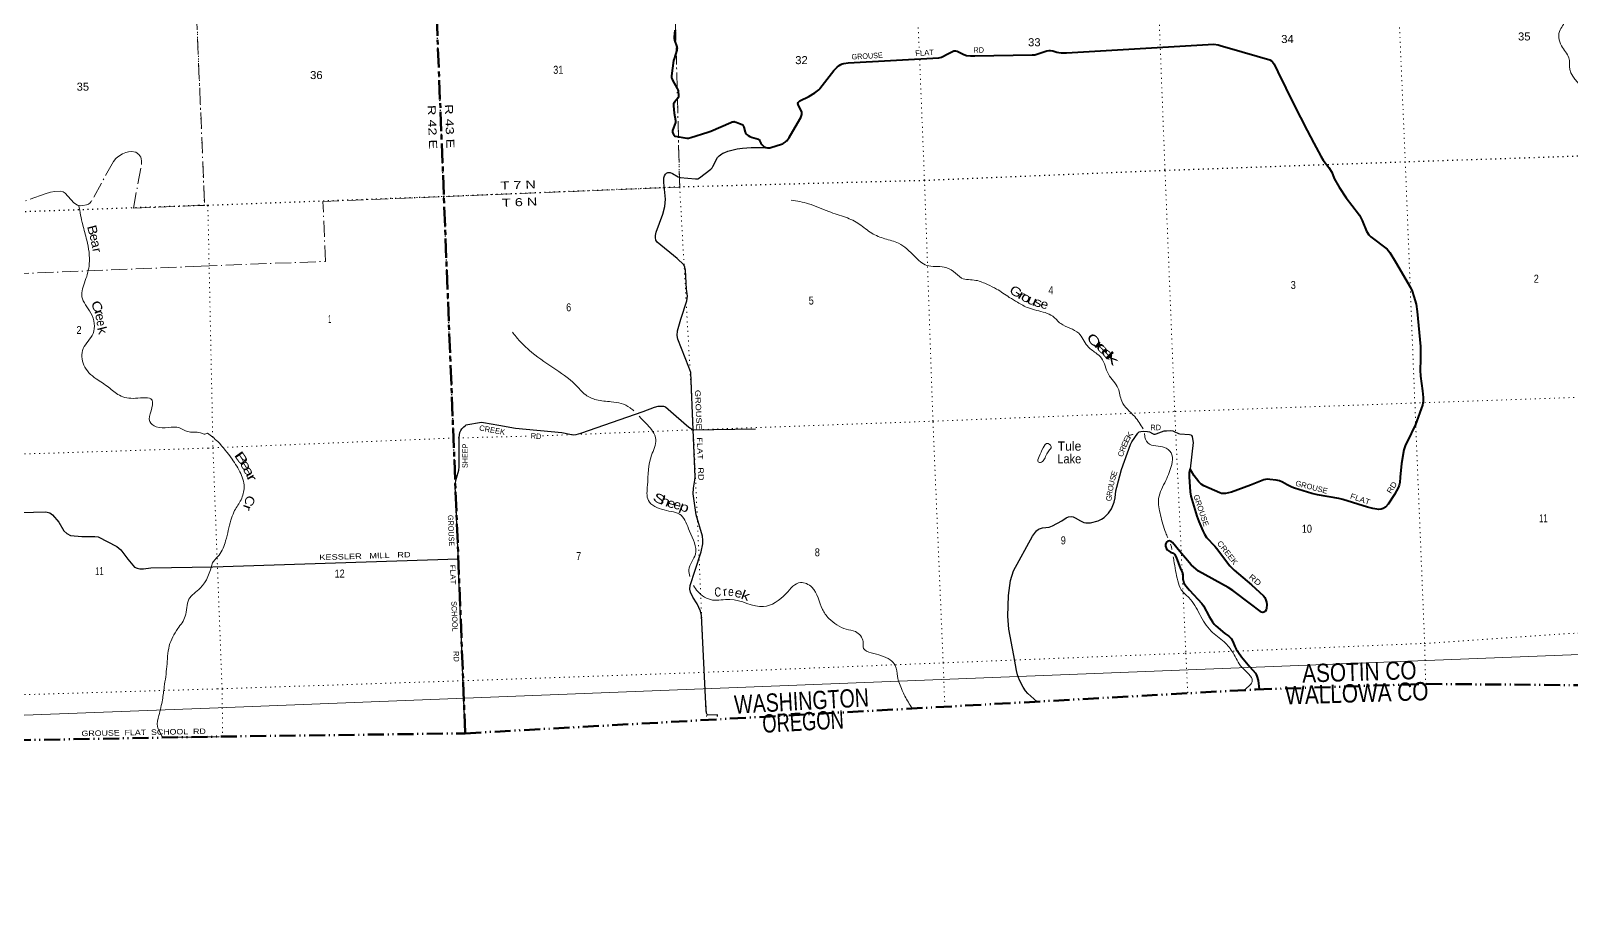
# Model space of a CAD drawing. Header units: feet. Extents: x 757852 to 1040949, y -536576 to -344549.
# Drawn here: x 887044 to 920724, y -536576 to -517225 of the extents above; entities that cross this region are included whole.
import ezdxf
from ezdxf.enums import TextEntityAlignment as Align

# ---------------------------------------------------------------- set-up
doc = ezdxf.new("R2010")
doc.units = ezdxf.units.FT
doc.header["$LTSCALE"] = 70
for name, pattern in [('DASH_DOUBLE_DOT', [9.2, 5, -1.2, 0.3, -1.2, 0.3, -1.2]), ('DOT_DASHED', [7.7, 5, -1.2, 0.3, -1.2]), ('DOTTED', [1.5, 0.3, -1.2]), ('LONG_DASH_SHORT_DASH', [9.9, 6, -1.2, 1.5, -1.2])]:
    doc.linetypes.add(name, pattern=pattern)
for name, color, linetype, lineweight in [('10', 7, 'DASH_DOUBLE_DOT', 70), ('11', 7, 'LONG_DASH_SHORT_DASH', 60), ('26', 7, 'Continuous', 40), ('29', 7, 'Continuous', 25), ('39', 7, 'Continuous', 13), ('4', 7, 'Continuous', 13), ('44', 7, 'DOT_DASHED', 13), ('6', 7, 'DOTTED', 25), ('7', 7, 'DOTTED', 13)]:
    doc.layers.add(name, color=color, linetype=linetype, lineweight=lineweight)
for name, color, linetype in [('12', 7, 'Continuous'), ('27', 7, 'Continuous'), ('30', 7, 'Continuous'), ('41', 7, 'Continuous')]:
    doc.layers.add(name, color=color, linetype=linetype)

msp = doc.modelspace()

# ---------------------------------------------------------------- linework, layer by layer
at = {"layer": '10', "lineweight": 60}
for points in [[(891196.58, -532649.95), (896543.37, -532580.26), (913826.29, -531621.11), (917553.67, -531500.27), (922992.66, -531544.42)], [(859332.32, -533447.52), (880770.25, -532946.64), (886047.68, -532742.71), (891196.58, -532649.95)]]:
    msp.add_lwpolyline(points, dxfattribs=at)
at = {"layer": '11'}
msp.add_lwpolyline([(910099.08, -485565.32), (910140.7, -486635.93), (894732.09, -487142.68), (896543.37, -532580.26)], dxfattribs=at)
at = {"layer": '26'}
for points in [[(901128.57, -517211.56), (901114.55, -517356.41), (901114.34, -517394.66), (901115.44, -517411.21), (901119.85, -517432.42), (901167.1, -517571.62), (901171.52, -517588.41), (901173.22, -517607.53), (901171.52, -517622.88), (901167.1, -517649.39), (901107.48, -517836.31), (901099.52, -517874.83), (901053.16, -518208.83), (901055.48, -518255.58), (901063.76, -518280.41), (901074.36, -518302.51), (901178.96, -518482.43), (901191.38, -518511.53), (901194.92, -518536.27), (901206.4, -518636.14), (901206.4, -518651.16), (901202.96, -518670.33), (901198.9, -518684.3), (901192.27, -518695.35), (901119.4, -518785.94), (901109.69, -518801.85), (901099.6, -518824.18), (901095.56, -518844.27), (901094.67, -518866.36), (901110.03, -519026.56), (901137.16, -519186.26)], [(903706.85, -519418.97), (903881.39, -519118.19), (903900.75, -519056.37), (903904.28, -519026.32), (903899.79, -519003.2), (903820.35, -518837.15), (903815.95, -518810.68), (903824.79, -518791.24), (903840.69, -518771.79), (903859.92, -518757.6), (904057.25, -518658.94), (904183.38, -518582.66), (904246.98, -518538.47), (904275.24, -518515.5), (904302.29, -518484.48), (904298.42, -518488.62), (904604.67, -518095.43), (904675.35, -518021.46), (904721.28, -517982.57), (904756.74, -517960.08), (904781.34, -517947.22), (904820.2, -517936.61), (904918.06, -517926.8), (906897.15, -517817.75), (906954.88, -517803.18), (907110.67, -517721.91), (907209.82, -517669.27), (907227.48, -517662.2), (907261.04, -517662.2), (907298.14, -517672.81), (907374.89, -517709.41), (907444.76, -517743.51), (907502.84, -517761.5), (907589.61, -517773.56), (907683.65, -517773.75), (908941.86, -517753.23), (908995.88, -517747.67), (909194.29, -517683.09), (909261.59, -517663.08), (909309.29, -517654.25), (909337.72, -517654.4), (909392.31, -517661.32), (909475.11, -517688.12), (909524.8, -517698.44), (909568.96, -517703.74), (909692.16, -517705.23), (912913.77, -517519.47), (913004.79, -517530.51), (913069.12, -517550.61), (913249.26, -517605.04), (914133.33, -517857.64), (914174.21, -517884.03), (914195.41, -517905.24), (914232.7, -517956.81), (914310.01, -518118.9), (914661.5, -518834.18), (914948.12, -519401.01), (915099.29, -519679.16), (915246.64, -519963.44), (915299.48, -520049.3), (915423.13, -520211.92), (915486.72, -520317.97), (915543.25, -520452.31), (915651.04, -520640.89), (915649.1, -520642.96), (915802.87, -520876.87), (915928.29, -521038.03)], [(901137.16, -519186.26), (901139.28, -519207.95), (901137.51, -519227.39), (901075.95, -519404.99), (901073.47, -519422.27), (901075.24, -519443.48), (901087.6, -519476.18), (901107.03, -519508.88), (901117.63, -519519.48), (901136.03, -519529.51), (901386.58, -519570.3), (901405.13, -519571.19), (901425.94, -519568.36), (901474.02, -519558.82), (901848.87, -519440.38), (901914.32, -519416.08), (902351.08, -519226.51), (902377.58, -519216.78), (902402.92, -519211.84), (902422.62, -519210.6), (902436.75, -519212.37), (902465.02, -519220.32), (902542.78, -519253.21)], [(902542.78, -519253.21), (902597.95, -519274.67), (902609.6, -519281.47), (902625.33, -519300.3), (902637.69, -519327.7), (902665.07, -519439.06), (902673.91, -519457.62), (902685.94, -519475.71), (902707.47, -519496.5), (902731.32, -519514.18), (902764.88, -519532.74), (902804.51, -519548.17), (902954.29, -519593.54), (902961.41, -519596.82), (902965.82, -519603), (902977.31, -519619.79), (903007.22, -519682.16), (903025.88, -519706.41), (903040.9, -519723.2), (903081.8, -519758.04), (903097.43, -519766.5), (903115.98, -519772.69), (903148.66, -519779.76), (903181.34, -519783.29), (903200.33, -519781.97), (903222.75, -519777.6), (903458.23, -519705.96), (903484.73, -519694.47), (903494.56, -519688.59), (903536.84, -519660.89), (903553.62, -519647.63), (903571.29, -519629.07), (903628.6, -519553.82), (903706.85, -519418.97)], [(915928.29, -521038.03), (916095.46, -521252.83), (916156.23, -521369.68), (916247.05, -521607.23), (916295.79, -521682.55), (916345.12, -521728.52), (916700.49, -521998.1), (916758.61, -522067.88), (916881.75, -522277.29), (917210.12, -522832.74), (917247.94, -522914.55), (917286.58, -523030.99), (917332.73, -523200.9), (917357.1, -523357.89), (917431.55, -524124.22), (917430.58, -524409.25), (917422.01, -524644.36), (917426.36, -524775.81), (917474.38, -525094.27), (917489.95, -525242.44), (917489.95, -525313.15), (917470.24, -525405.5), (917319.33, -525829.83), (917134.85, -526207.07), (917103.09, -526276.48), (917067.76, -526386.07), (917011.7, -526684.7), (916981.07, -526982.73), (916974.14, -527098.4), (916964.43, -527155.85), (916945.88, -527200.92), (916858.74, -527359.98), (916723.3, -527572.11), (916661.06, -527637.28), (916613.78, -527667.56), (916568.73, -527682.59), (916517.51, -527684.35), (916386.78, -527664.91), (916268.16, -527637.86), (915731.42, -527470.49), (915642.67, -527447.21), (915174.97, -527364.43), (915055.76, -527335.59), (915055.76, -527335.59), (914670.64, -527220.38), (914616.36, -527197.17), (914515.19, -527151.44), (914410.4, -527087.37), (914347.37, -527063.06), (914269.65, -527045.39), (914133.63, -527031.25), (914073.57, -527025.94), (914036.47, -527029.48), (914003.89, -527038.21), (913711.01, -527158), (913296.72, -527305.79), (913164.7, -527334.39), (913108.18, -527337.93), (913076.38, -527336.16), (913042.77, -527325.98), (912689.09, -527172.76), (912632.11, -527135.55), (912579.12, -527086.05), (912477.57, -526950.75), (912390.56, -526799)], [(912390.56, -526799), (912374.2, -526877.48), (912374.13, -526976.15), (912390.1, -527299.93), (912405.53, -527396.63), (912537.75, -527835.95), (912581.77, -527953.05), (912666.56, -528152.79), (912703.66, -528225.26), (912748.91, -528298.83), (912931.32, -528487.65), (912969.52, -528533.7), (913259.74, -528918.67), (913304.28, -528964.1), (913351.97, -529011.82), (913735.97, -529332.89), (913996.2, -529573.41), (914024.13, -529613.68), (914050.63, -529668.48), (914064.76, -529710.9), (914066.39, -529763.84), (914064.76, -529854.07), (914055.93, -529882.36), (914033.06, -529913.43), (914006.47, -529931.85), (913979.97, -529935.38), (913953.47, -529928.31), (913920.72, -529911.02), (913715.04, -529747.02), (913326.93, -529456.42), (913226.57, -529393.62), (912573.89, -529037.03), (912416.98, -528893.55), (912167.31, -528606.53), (912005.03, -528406.43), (911975.81, -528383.87), (911939.67, -528374.62), (911906.11, -528381.69), (911876.08, -528399.36), (911858.99, -528429.77), (911851.35, -528455.93), (911853.11, -528491.28), (911876.7, -528545.61), (911890.21, -528567.28), (911909.64, -528584.96), (911959.16, -528617.23), (912028, -528645.06), (912042.13, -528653.89), (912052.73, -528666.27), (912084.95, -528727.59), (912183.42, -528984.86)], [(912183.42, -528984.86), (912217.9, -529059.55), (912231.41, -529110.25), (912235.57, -529206.26), (912251.1, -529288.25), (912265.6, -529314.08), (912295.63, -529358.27), (912374.6, -529452.88), (912650.44, -529743.08), (912685.14, -529795.75), (912807.8, -530027.05), (912880.35, -530143.07), (912915.68, -530190.8), (912956.68, -530233.01), (913148.33, -530397.46), (913235.41, -530454.16), (913261.91, -530475.38), (913288.01, -530503.36), (913329.04, -530572.59), (913366.13, -530682.18), (913397.79, -530740.68), (913515.41, -530909.52), (913698.71, -531126.42), (913819.24, -531264.59), (913836.91, -531291.11), (913851.46, -531328.24), (913876.54, -531423.78), (913899.4, -531615.94)]]:
    msp.add_lwpolyline(points, dxfattribs=at)
at = {"layer": '29'}
for p, q in [((901529.13, -525945.38), (902890.91, -525922.77)), ((891023.09, -528939.3), (896391.4, -528768.04)), ((890186.26, -532666.91), (891165.77, -532650.25))]:
    msp.add_line(p, q, dxfattribs=at)
for points in [[(902058.31, -532214.43), (902055.29, -532177.41), (901849.79, -532181.13), (901830.38, -532166.42), (901820.13, -532142.48), (901809.34, -532078.9), (901705.92, -530005.75), (901687.81, -529909.53), (901617, -529752.65), (901522.64, -529604.9), (901468.99, -529492.59), (901454, -529426.57), (901457.56, -529351.61), (901570.3, -529009.79), (901698.5, -528611.16), (901734.41, -528439.26), (901740.41, -528355.24), (901727.37, -528269.3), (901593.1, -527804.98), (901528.92, -527345.36), (901531.98, -527223.88), (901564.97, -527046.83), (901568.33, -526970.95), (901529.31, -525949.33), (901472.11, -524696.23), (901433.04, -524579.91), (901194.26, -523964.32), (901175.09, -523880.85), (901180.36, -523784.72), (901256.77, -523524.73), (901390.94, -523125.82), (901401.52, -523025.59), (901383.75, -522871.79), (901358.03, -522458.41), (901346.04, -522389.39), (901322.46, -522341.93), (901176.47, -522200.63), (900739.38, -521842.78), (900711.73, -521801.21), (900702.74, -521744.19), (900702.74, -521699.18), (900718.01, -521629.49), (900866.4, -521235.9), (900905.18, -521065.98), (900916.42, -520987.96), (900917.8, -520907), (900881.58, -520538.18), (900887.18, -520438.78), (900902.92, -520395.28), (900919.67, -520360.13), (900946.41, -520338.26), (900974.16, -520324.75), (901000.39, -520321.76), (901025.86, -520323.05), (901076.12, -520342.75), (901201.33, -520417.79), (901242.36, -520432.97), (901576.22, -520462.8), (901603.21, -520462.8), (901628.78, -520456.73), (901664.69, -520437.29), (901915.06, -520246.89), (901939.86, -520218.23), (901954.85, -520194.22), (902061.73, -519995.6), (902094.31, -519958.65), (902122.8, -519937.64), (902150.53, -519912.14), (902177.52, -519900.13), (902216.51, -519882.13), (902282.49, -519858.12), (902486.42, -519807.1), (902603.39, -519789.1), (902792.33, -519774.09), (903115.98, -519772.69)], [(896541, -532580.4), (896389.33, -528770.84), (896387.84, -528695.81), (896324.84, -527166.86), (896335.34, -527055.82), (896348.83, -527000.31), (896399.82, -526826.25), (896404.32, -526805.25), (896408.04, -526774.68), (896408.95, -526115.69), (896425.31, -526002.5), (896443.31, -525957.49), (896468.34, -525922.6), (896510.79, -525877.98), (896547.52, -525850.97), (896566.27, -525840.45), (896600.14, -525832.24), (896854.18, -525783.43), (896900.67, -525781.95), (896939.46, -525784.13), (897279.56, -525844.13), (897642.02, -525913.09), (898658.34, -526003.16), (898864.05, -526049.5), (898913.04, -526053.51), (898965.52, -526047.51), (899068.24, -526015.8), (900433.23, -525544.58), (900682.77, -525452.65), (900761.96, -525432.32), (900821.94, -525426.32), (900878.92, -525426.32), (900917.98, -525443.51), (901152.66, -525648.71), (901434.84, -525889.71), (901529.13, -525945.38)], [(909036.87, -531886.91), (908845.95, -531708.78), (908791.97, -531651.77), (908739.67, -531570.46), (908663.01, -531417.69), (908615.03, -531297.66), (908593.78, -531204.84), (908539.48, -530878.94), (908428.27, -530303.37), (908408.09, -530022.26), (908423.85, -529568.52), (908468.07, -529242.02), (908529.68, -529024.73), (908947.78, -528271.88), (909034.9, -528155.68), (909076.76, -528117.56), (909162.36, -528086.66), (909309.31, -528071.66), (909381.16, -528047.07), (909589.87, -527935.04), (909682.7, -527867.59), (909735.18, -527846.59), (909787.34, -527839.56), (909837.15, -527849.59), (909880.64, -527867.59), (909993.17, -527933.97), (910071.07, -527972.62), (910108.57, -527981.62), (910214.65, -527975.55), (910378.48, -527933.61), (910451.96, -527897.6), (910511.04, -527859.37), (910606.41, -527765.56), (910672.39, -527669.53), (910734.07, -527528.35), (910751.86, -527432.46), (910770.61, -527277.92), (910787.11, -527198.4), (910892.38, -526815.84), (911091.86, -526267.62), (911119.25, -526211.1), (911245.96, -526017.53), (911277.33, -525990.45), (911316.44, -525981.52), (911367.42, -525978.52), (911462.73, -525983.67), (911506.88, -525993.53), (911568.36, -526028.04), (911600.96, -526039.22), (911625.34, -526038.54), (911650.83, -526032.54), (911825.56, -525970.5), (911872.77, -525965.02), (911953.74, -525962.02), (912011.14, -525967.72), (912045.21, -525980.02), (912135.19, -526025.04), (912165.75, -526032.5), (912375.86, -526049.04), (912406.27, -526053.16), (912425.34, -526068.55), (912437.34, -526094.06), (912452.34, -526185.59), (912455.77, -526225.06), (912390.56, -526799)], [(885207.45, -527794.88), (887369.93, -527741.86), (887458.63, -527760.62), (887519.26, -527802.32), (887654.93, -527967.08), (887767.06, -528152.39), (887834.16, -528212.49), (887915.28, -528252.87), (888161.83, -528279.05), (888447.36, -528274.32), (888515.95, -528286.69), (888922.71, -528497.87), (888965.49, -528531.17), (889010.19, -528568.96), (889166.78, -528775.21), (889314.87, -528949.73), (889369.17, -528972.39), (889428.96, -528983.03), (889505.34, -528981.17), (889666.63, -528959.24), (891023.09, -528939.3)]]:
    msp.add_lwpolyline(points, dxfattribs=at)
at = {"layer": '39'}
for points in [[(922602.37, -521991.19), (922362.9, -521771.29), (922308.51, -521425.66), (922153.59, -521205.4), (922004.1, -521167.64), (921935.23, -520874.61), (921858.6, -520792.56), (921745.26, -520689.5), (921752.34, -520388.23), (921628.48, -520201.18), (921592.7, -520009.55), (921498.08, -519861.79), (921373.24, -519708.89), (921336.62, -519489.18), (921165.71, -519203.16), (921013.48, -518938.67), (921018.08, -518621.41), (920692.88, -518068.95), (920673.28, -517814.62), (920509.09, -517552.49), (920482.56, -517200.01), (920555.34, -517085.48), (920585.91, -516899.92), (920418.64, -516736.23), (920286.23, -516531.37), (920250.19, -516263.47), (920215.26, -515830.96), (920098.62, -514943.21), (919975.58, -514581.52), (919881.93, -514196.89), (919540.52, -513773.37), (919517.39, -513535.2), (919379.31, -513274.31), (919305.74, -513025.57), (919283.27, -512809.46), (919146.86, -512470.24), (919144.68, -511992.61), (919289.02, -511655.19), (919151.18, -511267.84), (919146.43, -511167.14)], [(903667.59, -520924.81), (904048.88, -521003.95), (904489.07, -521175.69), (904859.65, -521299.3), (905158.9, -521451.09), (905431.41, -521647.82), (905715.74, -521769.94), (906015.32, -521865.53), (906370.82, -522156.17), (906633.32, -522353.19), (907015.36, -522390.16), (907216.6, -522482.6), (907393.35, -522627.95), (907709.65, -522678.89), (907965.03, -522771.75), (908160.38, -522868.38), (908438.49, -523050.9), (908618.11, -523158.03), (908856.37, -523281.51), (909222.35, -523385.18), (909387.11, -523464.64), (909562.28, -523624.09), (909955.52, -523835.34), (910146.23, -524112.75), (910327.16, -524264), (910450.82, -524376.79), (910605.73, -524731.52), (910817.42, -525040.43), (910895.89, -525319.13), (911180.59, -525656), (911365.58, -525926.45)], [(888092.54, -521040.38), (888180.72, -521463.35), (888268.45, -521800.05), (888323.33, -522320.25), (888235.54, -522685.86), (888163.38, -523036.99), (888357.91, -523394.83), (888406.67, -523840.95), (888191.66, -524171.94), (888201.87, -524530.83), (888472.89, -524830.38), (888744.67, -525015.53), (888980.11, -525191.65), (889332.62, -525256.19), (889694.39, -525294.4), (889673.09, -525531.76), (889643.61, -525763.33), (889785.19, -525879.83), (890296.84, -525903.87), (890469.43, -525983.4), (890754.83, -526013.67), (890832.5, -526039.87), (890911.19, -526017.7)], [(897573.58, -523809.65), (897655.45, -523913.19), (897940.84, -524205.89), (898457.35, -524584.14), (898947.63, -524957.13), (899176.85, -525181.23), (899410.68, -525290.78), (899736.69, -525331.39), (900145.57, -525461.9), (900228.7, -525529.68)], [(900344.69, -525647.89), (900405.67, -525713.19), (900640.03, -525975.27), (900709.75, -526161.9), (900615.6, -526501.86), (900526.89, -527158.79), (900546.75, -527489.38), (900891.79, -527698.04), (901262.14, -527813.62), (901446.98, -528163.46), (901576.08, -528661.46), (901432.37, -529005.07), (901454.13, -529152.58)], [(890911.06, -526017.59), (891131.34, -526204.06), (891443.45, -526586.29), (891637.36, -526903.75), (891707.42, -527236.89), (891625.21, -527506.25), (891485.9, -527743.17), (891420.98, -527919.69), (891304.08, -528370.71), (891160.96, -528682), (891073.63, -528778.9), (891019.3, -528853.04)], [(911397.02, -526027.95), (911404.6, -526109.06), (911503.28, -526258.71), (911693.01, -526301.32), (911870.85, -526348.29), (911995.52, -526495.16), (911989.64, -526702.07), (911859.74, -527053.12), (911703.11, -527449.1), (911743.9, -527809.19), (911857.7, -528197.24), (911901.58, -528303.68)], [(909319.14, -526381.56), (909352.38, -526339.88), (909285.35, -526243.5), (909177.92, -526338.98), (909089.38, -526530.24), (909070.86, -526649.21), (909139.15, -526653.23), (909207.24, -526582.99), (909258.1, -526473.11), (909319.52, -526380.99)], [(911963.52, -528444.27), (911987.8, -528526.61), (911993.89, -528558.31)], [(912021.85, -528720.21), (912036.1, -528802.18), (912121.52, -529247.26), (912197.54, -529443.74), (912364.99, -529613.45), (912602.45, -529979.81), (912849.87, -530343.87), (913137.66, -530582.3), (913333.3, -530823.44), (913527.26, -531142.91), (913750.32, -531429.41), (913580.12, -531630.4)], [(891019.3, -528853.04), (890749.18, -529406.95), (890501.63, -529650.54), (890422.02, -530021.95), (890259.36, -530291.29), (890071.75, -530669.68), (890018.45, -531120.62), (889962.87, -531561.59), (889922.86, -531845.62), (889844.46, -532188.9), (889815.32, -532432.5), (889856.33, -532535.71), (889928.27, -532674.3)], [(901535.09, -529349.92), (901626.92, -529477.78), (901948.83, -529666.14), (902325.31, -529651.08), (903065.86, -529809.99), (903556.6, -529524.63), (903876.2, -529282.43), (904121.87, -529385.61), (904350.83, -529870.64), (904489.83, -530070.37)], [(904489.83, -530070.36), (904868.95, -530303.03), (905073.06, -530357.26), (905239.94, -530575.16), (905250.37, -530723.38), (905417.61, -530818.83), (905642.12, -530884.5), (905833.22, -530973.23), (905945.15, -531096.39), (905994.44, -531337.81), (906095.66, -531639.93), (906155.63, -531768.63), (906315.83, -532030.07)]]:
    msp.add_spline(points, degree=3, dxfattribs=at)
at = {"layer": '4'}
for points in [[(1039242.56, -525836.22), (1018370.82, -526769.91), (986566.33, -528148.83), (954759.98, -529484.01), (922951.82, -530775.43), (891141.91, -532023.1), (859330.32, -533227.02), (827517.11, -534387.17), (795702.32, -535503.56), (763886.04, -536576.2), (757851.71, -353854.74), (789416.66, -352790.58), (820980.12, -351683.01), (852542.04, -350532.02), (884102.33, -349337.62), (915660.96, -348099.8), (947217.84, -346818.58), (978772.94, -345493.96), (1000559.5, -344549.37)], [(1039242.56, -525836.22), (1018370.82, -526769.91), (986566.33, -528148.83), (954759.98, -529484.01), (922951.82, -530775.43), (891141.91, -532023.1), (859330.32, -533227.02), (827517.11, -534387.17), (795702.32, -535503.56), (763886.04, -536576.2), (757851.71, -353854.74)]]:
    msp.add_lwpolyline(points, dxfattribs=at)
at = {"layer": '44'}
for points in [[(890769.92, -522369.51), (893488.86, -522263.9), (893429.94, -520952.25), (901231.45, -520640.38), (901097.68, -515418.21), (922048, -514582.77), (921693.41, -504018.25), (921883.38, -504005.21)], [(895862.16, -515548.99), (890626.25, -515780.27), (890841.8, -521040.35), (890718.87, -521044.6)], [(890718.87, -521044.6), (889287, -521102.2), (889467.44, -520140.17), (889466.86, -520071.84), (889457.35, -520014.77), (889447.84, -519983.85), (889408.64, -519925.61), (889338.51, -519879.21), (889247.23, -519861.43), (889176.89, -519867.32), (889119.85, -519881.59), (889048.4, -519912.11), (888948.73, -519976.72), (888901.19, -520017.14), (888850.2, -520080.75), (888365.87, -520955.97), (888339.09, -520982.69), (888303.44, -521013.61), (888263.03, -521030.26), (888183.92, -521046.24), (888137.07, -521046.9), (888068.14, -521032.63), (887986.53, -520982.92), (887795.87, -520773.47), (887749.66, -520744.87), (887683.11, -520730.6), (887571.08, -520736.78), (887472.77, -520754.38), (887358.3, -520789.79), (886570.7, -521070.31)], [(890769.92, -522369.51), (884271.63, -522636.05), (884308.39, -523883), (880387.12, -524010.84), (880756.08, -532947.19)]]:
    msp.add_lwpolyline(points, dxfattribs=at)
at = {"layer": '6'}
for points in [[(896543.37, -532580.26), (896494.35, -531431.86), (896286.5, -526129.52), (896076.36, -520861.9), (895865.64, -515628.35), (895862.16, -515548.99), (895652.32, -510403.34), (895651.17, -510285.17), (895447.08, -505078.1), (895440.34, -504992.68), (895238.36, -499824.02), (895230.65, -499697.99), (895026.75, -494535.72), (895022.11, -494447.67), (894732.06, -487171.16), (894651.94, -486169.28)], [(922517.05, -519882.06), (922337.75, -519918.66), (917100.09, -520093.18), (911842.63, -520279.53), (906584.13, -520498.04), (901231.45, -520640.38), (896078.7, -520849.13), (890915.51, -521042.41), (890841.8, -521040.35), (890718.87, -521044.6)], [(890718.87, -521044.6), (885539.05, -521229.05), (885426.59, -521220.1), (884687.73, -521243.41)]]:
    msp.add_lwpolyline(points, dxfattribs=at)
at = {"layer": '7'}
for points in [[(889400.14, -486372.25), (889486.78, -487446.35), (889819.15, -494640.21), (890021.12, -499945.16), (890214.36, -505226.29), (890418.61, -510472.97), (890626.25, -515780.27), (890841.8, -521040.35)], [(911385.82, -509779.56), (911638.12, -514998.6), (911842.63, -520279.53), (912055.01, -525529.99), (912298.99, -530831.71), (912339.65, -531703.61)], [(917542.16, -531512.85), (917519.44, -530614.32), (917304.93, -525359.91), (917096.56, -520109.34), (916868.28, -514728.88), (916672.79, -509574.27)], [(900933.61, -510206.87), (901098.85, -515418.03), (901231.45, -520640.38), (901531.37, -525948.07), (901765.87, -531248.13), (901823.38, -532259.48)], [(906467.62, -517592.83), (906351.13, -515211.21), (906159.43, -509999.13)], [(907029.47, -531998.31), (906992.05, -531039.59), (906768.7, -525757.34), (906584.13, -520498.04), (906476.27, -517808.45)], [(890915.51, -521042.41), (891027.1, -526339.59), (891225.88, -531604.5), (891238.7, -532641.81)], [(898231.4, -526075.98), (901530.21, -525946.91), (906768.7, -525757.34), (912067.57, -525547.69), (917304.93, -525359.91), (922536.47, -525178.33), (922726.94, -525140.81)], [(864918.34, -527250.08), (869905.9, -527093.13), (870078.32, -527096.41), (875171.56, -526869.95), (875301.99, -526876.39), (880489.85, -526665.39), (885755.44, -526510.44), (890923.15, -526345.85)], [(890923.15, -526345.85), (891027.1, -526339.59), (896281.87, -526126.05), (897925.97, -526083.82)], [(891125.91, -531607.82), (891225.88, -531604.5), (896496.67, -531429.54), (901753.28, -531247.47), (906992.05, -531039.59), (912282.91, -530830.17), (917519.44, -530614.32), (922251.04, -530293.59)], [(891125.91, -531607.82), (885995, -531761.09), (880718.18, -531985.32), (875527.82, -532137.46), (870265.6, -532270.25), (865114.06, -532477.49)]]:
    msp.add_lwpolyline(points, dxfattribs=at)

# ---------------------------------------------------------------- texts
at = {"layer": '10'}
for s, width, p in [('WASHINGTON', 0.8, (903906.34, -532071.49)), ('OREGON', 0.75, (903939.29, -532521.34))]:
    msp.add_text(s, height=400, rotation=3.176, dxfattribs=dict(at, width=width)).set_placement(p, align=Align.CENTER)
at = {"layer": '12', "width": 0.85}
for s, p in [('ASOTIN CO', (914847.85, -531471.35)), ('WALLOWA CO', (914477.09, -531950.04))]:
    msp.add_text(s, height=400, rotation=1.762, dxfattribs=at).set_placement(p)
at = {"layer": '27'}
for s, rotation, width, p in [('FLAT', 3.154, 1.05, (906384.54, -517775.89)), ('RD', 359.884, 0.8, (907653.48, -517703.69)), ('GROUSE', 3.154, 0.95, (904993.07, -517853.05)), ('FLAT', 341.181, 1.15, (915879.32, -527443.07)), ('RD', 57.443, 1.15, (916780.68, -527352.16)), ('CREEK', 308.177, 1.1, (912971.83, -528428.74)), ('RD', 320.1, 1.25, (913663.87, -529179.76))]:
    msp.add_text(s, height=120, rotation=rotation, dxfattribs=dict(at, width=width)).set_placement(p)
for s, rotation, width, p in [('RD', 354.935, 0.85, (898085.54, -526143.14)), ('GROUSE', 272.283, 0.95, (896174.83, -528151.33)), ('FLAT', 272.283, 1.1, (896214.6, -529113.26)), ('SCHOOL', 272.283, 0.95, (896250.21, -530025.99)), ('RD', 272.283, 0.85, (896288.45, -530901.46))]:
    msp.add_text(s, height=120, rotation=rotation, dxfattribs=dict(at, width=width)).set_placement(p, align=Align.CENTER)
for rotation, p in [(345.345, (914684.72, -527164.2)), (288.75, (912462.75, -527386.49))]:
    msp.add_text('GROUSE', height=120, rotation=rotation, dxfattribs=at).set_placement(p)
at = {"layer": '30'}
for s, rotation, width, p in [('GROUSE   FLAT   RD', 272.187, 1.25, (901604.05, -526066.74)), ('K', 58.36, 1.35, (911120.56, -526092.73)), ('RD', 0.548, 0.8, (911640.22, -525954.57)), ('SHEEP', 89.921, 0.95, (896598.54, -526514.3)), ('E', 68.005, 1.15, (911015.8, -526281.04)), ('E', 64.36, 1.25, (911060.65, -526182.56)), ('U', 76.711, 0.9, (910732.37, -527124.64)), ('S', 72.711, 1.05, (910758.56, -527014.16)), ('E', 72.711, 1.05, (910788.07, -526915.43)), ('G', 79.49, 0.8, (910675.33, -527452.98)), ('R', 82.743, 0.75, (910690.29, -527343.06)), ('O', 78.743, 0.8, (910712.98, -527232.4)), ('KESSLER   MILL   RD', 1.827, 1.25, (894352.86, -528763.04)), ('GROUSE  FLAT  SCHOOL  RD', 1.032, 1.2, (889512.59, -532617.64))]:
    msp.add_text(s, height=120, rotation=rotation, dxfattribs=dict(at, width=width)).set_placement(p, align=Align.CENTER)
for s, rotation, p in [('CREEK', 349.995, (897121.95, -526009.27)), ('R', 70.005, (910974.93, -526384.29)), ('C', 70.005, (910935.81, -526491.78))]:
    msp.add_text(s, height=120, rotation=rotation, dxfattribs=at).set_placement(p, align=Align.CENTER)
at = {"layer": '41'}
for s, rotation, width, p in [('B', 284.183, 1.2, (888298.71, -521603.74)), ('e', 285.024, 1.05, (888341.8, -521764.7)), ('a', 283.08, 1.1, (888372.33, -521903.01)), ('r', 280.944, 1.1, (888398.35, -522038.01)), ('G', 328.83, 1.25, (908531.07, -523009.34)), ('r', 331.165, 1.6, (908664.4, -523087.79)), ('o', 334.043, 1.35, (908762.91, -523141.63)), ('u', 337.117, 1.4, (908900.03, -523205.56)), ('C', 299.044, 1.3, (888406.01, -523296.65)), ('r', 291.43, 1.4, (888449.47, -523412.55)), ('s', 344.514, 1.3, (909040.36, -523253.97)), ('e', 344.389, 1.1, (909182.93, -523295.44)), ('e', 284.964, 1.05, (888465.84, -523504.56)), ('e', 276.861, 0.85, (888487.68, -523626.53)), ('k', 284.216, 1.2, (888513.14, -523795.33)), ('C', 307.324, 1.5, (910202.48, -524041.55)), ('r', 317.033, 2.15, (910337.86, -524164.22)), ('e', 317.178, 1.95, (910417.45, -524243.58)), ('e', 315.155, 2.05, (910523.38, -524348.46)), ('k', 313.901, 2.25, (910611.76, -524451.03)), ('B', 305.325, 1.75, (891568.28, -526625.16)), ('e', 302.25, 1.55, (891660.67, -526770.76)), ('a', 298.071, 1.5, (891725.27, -526898.59)), ('r', 298.905, 1.6, (891792.53, -527039.63)), ('C', 246.948, 1.15, (891738.63, -527460.23)), ('S', 332.126, 1.5, (900741.63, -527539.76)), ('h', 338.126, 1.35, (900883.2, -527596.8)), ('r', 250.947, 1.3, (891687.21, -527619.5)), ('e', 342.421, 1.15, (901023.23, -527645.74)), ('e', 343.823, 1.1, (901156.75, -527678.75)), ('p', 339.041, 1.35, (901301.23, -527726.2)), ('C', 1.312, 0.75, (902066.06, -529590.14)), ('e', 355.55, 0.8, (902345.42, -529578.68)), ('e', 343.788, 1.1, (902494.83, -529607.41)), ('k', 339.67, 1.35, (902638.11, -529659.62))]:
    msp.add_text(s, height=200, rotation=rotation, dxfattribs=dict(at, width=width)).set_placement(p, align=Align.CENTER)
msp.add_text('Tule', height=200, dxfattribs=at).set_placement((909494.03, -526401.11))
at = {"layer": '41', "width": 0.9}
msp.add_text('Lake', height=200, dxfattribs=at).set_placement((909489.41, -526679.18))
at = {"layer": '41'}
msp.add_text('r', height=200, rotation=4.56, dxfattribs=at).set_placement((902231.3, -529577.32), align=Align.CENTER)
at = {"layer": '6', "width": 1.35}
for s, rotation, p in [('R 42 E', 272.283, (895717.97, -518850.69)), ('R 43 E', 272.283, (896095.44, -518832.93)), ('T 7 N', 2.289, (897317.76, -520696.75)), ('T 6 N', 2.289, (897349.24, -521072.38))]:
    msp.add_text(s, height=175, rotation=rotation, dxfattribs=at).set_placement(p)
at = {"layer": '7'}
for s, width, p in [('35', 1.05, (919561.29, -517435.78)), ('33', 1.05, (908848.85, -517562.19)), ('34', 1.05, (914383.37, -517490.98)), ('32', 1.05, (903757.62, -517953.62)), ('36', 1.05, (893150.97, -518279.7)), ('31', 0.85, (898466.19, -518164.65)), ('35', 1.05, (888045.26, -518533.46)), ('3', 0.85, (914591.36, -522867.08)), ('2', 0.85, (919904.48, -522731.09)), ('5', 0.85, (904053.64, -523207.64)), ('4', 0.85, (909292.55, -522981.69)), ('6', 0.85, (898749.59, -523355.23)), ('2', 0.85, (888043.77, -523851.59)), ('1', 0.4, (893548.25, -523610.92)), ('10', 0.85, (914834.17, -528195.14)), ('11', 0.65, (920022.94, -527967.52)), ('9', 0.85, (909563.57, -528449.48)), ('7', 0.85, (898967.99, -528792.36)), ('8', 0.85, (904185.24, -528710.63)), ('11', 0.65, (888453.35, -529122.04)), ('12', 0.85, (893686.85, -529175.08))]:
    msp.add_text(s, height=175, dxfattribs=dict(at, width=width)).set_placement(p)

doc.saveas('drawing.dxf')
